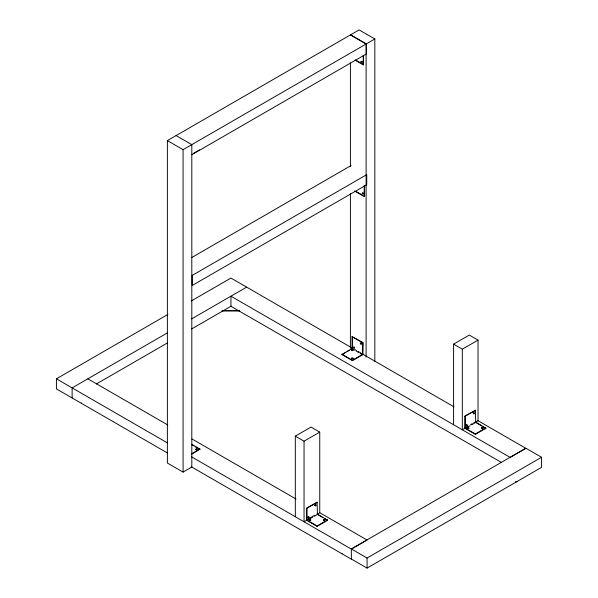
<?xml version="1.0" encoding="UTF-8"?>
<svg xmlns="http://www.w3.org/2000/svg" width="598" height="598" viewBox="0 0 598 598"><rect width="100%" height="100%" fill="white"/><g stroke="black" fill="none" stroke-linecap="round" stroke-linejoin="round"><path stroke-width="0.9" d="M374.834 361.394L374.834 38.967L359.129 29.9L167.38 140.605L167.38 463.031L183.085 472.099L191.809 467.06L191.809 144.634L176.104 135.567M183.085 472.099L183.085 149.672L374.834 38.967M350.406 348.043L350.406 193.356M350.406 166.334L350.406 62.895M352.08 348.754L352.08 336.659L362.896 342.505L362.896 354.599L352.424 360.639L341.959 354.599L352.424 348.148L350.817 349.479M352.424 348.552L352.424 336.457M362.896 342.505L362.552 354.793L360.131 353.403M355.212 60.211L363.263 64.861L363.263 55.562M363.263 64.861L363.614 55.36M354.554 190.979L364.219 196.563L364.219 185.395M364.571 185.201L364.219 196.563M366.111 357.111L366.111 44.005L350.406 34.938M362.343 192.877C363.876 195.598 360.474 191.756 363.278 193.901M195.681 449.449C199.119 448.276 193.789 449.218 197.063 449.262M353.141 350.675L352.424 350.136L351.714 350.675M314.84 505.317C315.744 503.082 316.297 506.454 314.84 505.631M466.141 425.417L466.38 424.909M360.699 342.946L361.521 344.156M308.105 516.904C307.036 519.266 310.16 516.403 308.232 516.769M353.141 358.74L351.684 358.628L353.141 358.516M469.034 428.512L468.391 427.876L467.748 428.512M482.99 428.512L482.354 427.876L481.711 428.512M473.362 412.814L474.147 412.882L473.362 413.861M197.063 449.666L195.897 449.748M310.639 520.596C311.573 519.662 308.65 519.662 309.592 520.596M324.594 520.596C325.529 519.662 322.614 519.662 323.548 520.596M193.864 153.133L199.508 149.874M191.809 154.71L366.327 53.955L366.327 43.878L350.622 34.811M191.868 257.461L351.033 165.571M167.358 452.94L56.421 388.894L56.421 378.818L167.918 314.443M191.345 300.921L230.94 278.063L352.364 348.163M167.462 332.847L72.126 387.885L72.126 397.962M191.704 318.846L246.645 287.13M96.368 383.968L167.462 342.923M191.704 328.922L231.291 306.071M341.959 354.599L345.98 352.267M347.595 351.34L349.202 350.413M341.959 354.195L352.424 360.235L362.896 354.195L362.896 354.599M191.853 453.695L199.911 449.046L191.853 454.099M453.598 424.752L453.598 344.142L469.303 335.074L478.034 340.113L478.034 420.723L475.672 422.083M295.322 516.747L295.322 436.136L311.027 427.069L319.751 432.107L319.751 512.718L317.396 514.078M453.598 344.142L462.321 349.18L478.034 340.113M295.322 436.136L304.046 441.175L319.751 432.107M473.758 422.786L475.373 421.852L485.845 428.303L475.373 434.35L464.9 428.303L464.9 416.208L475.373 410.168L475.716 422.457M464.9 416.208L475.716 410.37M317.089 513.846L327.562 520.297L317.089 526.345L306.625 520.297L306.625 508.203L317.089 502.163L317.441 514.452M306.625 508.203L317.441 502.365M466.507 426.965L468.122 426.038M470.536 424.64L472.151 423.713M465.468 427.974L462.321 429.79L462.321 349.18M314.675 515.244L306.625 519.894L317.089 525.941L327.562 519.894M466.859 427.57L465.251 428.504L465.251 416.41M468.473 426.643L470.08 425.716M471.695 424.782L474.917 422.921M307.185 519.968L304.046 521.785L304.046 441.175M312.612 517.24L306.968 520.499L306.968 508.405M314.219 516.313L316.634 514.915M464.9 427.899L475.373 433.946L485.845 427.899M191.569 466.918L351.355 559.175L351.355 548.957L525.874 448.201L541.579 457.268L541.579 467.344L367.06 568.1L351.355 559.033M351.355 548.957L367.06 558.024L541.579 457.268M466.784 424.617L467.016 425.492L466.141 425.724M222.927 310.586L239.693 310.586M222 310.99L239.693 310.99M515.304 481.771L517.15 481.771L517.15 481.368M362.134 62.312L361.341 61.332L362.134 61.265M354.308 348.208L353.65 347.244L354.308 347.034M355.556 60.009L360.392 62.797M361.999 63.732L363.614 64.659M356.513 191.711L362.156 194.963M167.38 140.605L183.085 149.672M352.08 336.659L362.552 342.706M354.846 349.546L356.453 350.473M358.067 351.4L362.896 354.195M362.859 354.225L454.046 406.872M477.451 420.387L525.874 448.343L510.169 457.41L230.94 296.197L230.94 306.273M352.88 349.217L354.494 350.144M356.109 351.078L358.523 352.469M476.18 422.719L481.816 425.978M483.423 426.905L485.845 428.303M231.747 306.737L501.288 462.359M87.831 378.818L167.732 424.946M191.936 438.925L296.047 499.031M319.444 512.538L367.06 540.031L351.355 549.099L191.569 456.842M317.089 514.25L322.733 517.509M324.34 518.436L327.562 520.297M191.853 444.396L199.911 449.046M191.853 444.8L193.468 445.727M195.075 446.661L199.911 449.449M56.421 378.818L167.358 442.864M361.155 342.908L361.521 343.297M362.964 192.833L363.278 193.296M475.373 433.946L475.373 434.35M367.06 558.024L367.06 568.1M352.424 360.235L352.424 360.639M341.996 553.367L341.996 553.77M317.089 525.941L317.089 526.345M81.388 402.91L81.388 403.306M192.22 275.394L192.22 285.47L366.738 184.715L366.738 174.638L192.22 275.394M308.209 517.614C309.046 519.423 309.57 515.155 308.209 517.614M315.191 505.519C316.028 507.328 316.551 503.068 315.191 505.519M466.485 425.619C467.33 427.428 467.845 423.16 466.485 425.619M473.466 413.524C474.311 415.333 474.827 411.073 473.466 413.524M361.013 61.392C361.416 63.971 362.807 60.824 361.013 61.392M353.321 347.296C353.724 349.875 355.107 346.728 353.321 347.296M360.295 343.267C360.706 345.846 362.089 342.699 360.295 343.267M309.398 519.782C310.482 521.516 311.468 518.511 309.398 519.782M351.714 350.054C352.79 351.781 353.784 348.776 351.714 350.054M351.714 358.112C352.79 359.846 353.784 356.842 351.714 358.112M323.361 519.782C324.437 521.516 325.424 518.511 323.361 519.782M467.673 427.787C468.757 429.521 469.744 426.516 467.673 427.787M481.637 427.787C482.721 429.521 483.707 426.516 481.637 427.787"/></g></svg>
